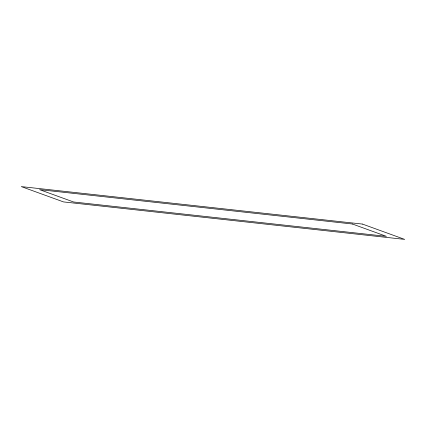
<?xml version="1.0" encoding="UTF-8"?>
<svg xmlns="http://www.w3.org/2000/svg" width="426" height="426" viewBox="0 0 426 426"><rect width="100%" height="100%" fill="white"/><g stroke="black" fill="none" stroke-linecap="round" stroke-linejoin="round"><path stroke-width="0.64" d="M362.478 224.081L21.3 186.604L63.522 201.919L404.7 239.396L362.478 224.081M352.387 224.007L39.581 189.65L73.613 201.993L386.419 236.35L352.387 224.007"/></g></svg>
